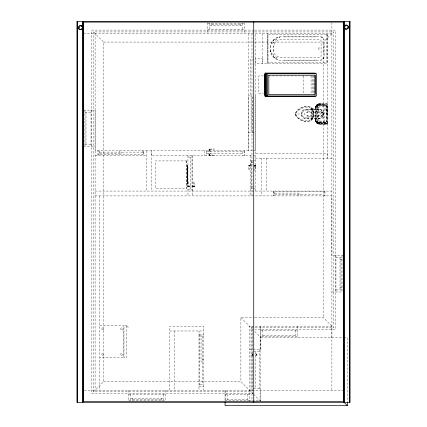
<?xml version="1.0" encoding="UTF-8"?>
<svg xmlns="http://www.w3.org/2000/svg" width="427" height="427" viewBox="0 0 427 427"><rect width="100%" height="100%" fill="white"/><g stroke="black" fill="none" stroke-linecap="round" stroke-linejoin="round"><path stroke-width="0.32" stroke-dasharray="2.13 1.6" d="M95.104 33.536L95.104 150.71L255.282 150.71L255.282 33.536M98.018 155.545L98.018 150.71L98.018 154.766L143.68 154.766L143.68 150.71L143.68 155.545M169.797 390.166L169.797 326.148L203.828 326.148L203.828 390.166M187.362 172.06L187.394 170.981L187.368 171.419M187.624 182.735L187.613 170.763M244.367 150.71L244.367 155.545L244.367 151.484L204.773 151.484M248.423 33.536L248.423 150.71L248.423 95.894L250.585 95.894L250.585 59.342L253.12 59.342M251.978 326.148L251.978 400.958M251.978 195.897L251.978 33.536M254.775 331.491L260.854 337.576L260.854 349.558L249.432 349.558M260.854 400.958L260.854 326.148L260.854 336.295L297.384 336.295M262.552 33.536L262.552 63.495L262.552 58.777L255.282 58.777L255.282 63.495L327.183 63.495L327.183 33.536L327.183 158.187L327.183 153.352L255.282 153.352M273.184 191.061L273.184 195.897L273.184 191.835L324.92 191.835L324.92 195.897L324.92 191.061M326.986 108.1L326.991 104.039M331.896 337.576L331.896 326.148L249.432 326.148L249.432 400.83L260.854 400.83M331.896 390.166L331.896 22.743M187.624 166.514L187.613 171.691M187.517 179.868L187.522 178.961M187.602 167.624L187.522 166.631M323.805 52.686L323.805 43.719M187.624 179.361L187.618 180.936M327.183 122.33L327.173 124.076C322.892 124.641 314.272 125.458 315.564 118.551M187.368 177.829L187.394 178.267L187.384 176.741M187.512 176.095L187.528 175.001M187.506 172.07L187.522 171.035M317.357 107.625L317.362 107.044M325.337 110.326L325.395 105.64L319.348 105.64M187.384 178.47L187.394 179.399L187.384 178.326L187.378 178.609M187.506 174.04L187.517 173.079M187.325 174.771L187.336 174.184L187.336 175.065L187.325 174.478M186.861 165.398L187.683 165.671L187.72 185.9L188.222 186.764L189.919 186.898M187.384 170.779L187.394 169.85L187.362 170.384M187.384 172.508L187.384 171.19M187.357 180.979L187.384 179.586M187.506 170.127L187.528 169.284M315.943 107.625L315.959 106.883M187.528 183.557L187.538 183.135M189.919 186.097C187.8 186.145 188.243 186.364 187.853 186.396M208.936 153.581L208.936 154.777L209.438 155.642C210.762 154.787 208.878 155.674 209.39 155.161C210.49 154.622 209.07 156.026 209.39 155.161L209.737 153.581M255.383 165.585C254.284 165.495 254.871 166.824 254.716 170.277L255.517 170.277L255.517 166.087L254.583 165.105M187.384 169.663L187.357 168.462M192.331 186.097C194.466 185.926 193.997 186.572 194.397 186.396L193.532 186.898L192.331 186.898M208.936 151.163L208.936 149.968L209.438 149.103C210.767 149.952 208.872 149.082 209.39 149.583C209.39 149.765 209.838 148.511 209.737 151.163M250.905 165.084L249.704 165.084L248.84 165.585C249.24 165.414 248.77 166.055 250.905 165.884M187.506 168.489L187.538 167.667M187.378 167.976L187.378 168.142M187.362 173.912L187.394 172.738M187.384 174.862L187.384 174.387M187.683 165.671L187.394 167.587L187.517 167.192M187.394 173.213L187.394 174.152M187.384 178.059L187.394 177.392M315.783 121.119L315.756 120.809C315.9 122.378 317.277 123.755 318.846 123.899C312.671 122.33 317.32 113.294 315.82 109.381M187.394 175.097L187.394 176.041M187.378 177.248L187.394 176.949M315.783 106.819L315.756 107.129C315.9 105.56 317.277 104.183 318.846 104.039C317.106 104.183 315.628 105.875 315.724 107.625C315.617 104.161 319.791 103.393 322.444 104.049M187.362 180.247L187.384 179.804L187.394 180.648M187.394 180.936L187.362 181.235M252.981 355.264C251.273 355.152 252.789 355.536 252.538 354.383M187.394 168.601L187.384 169.444L187.378 168.964M188.222 186.764L188.718 186.599L188.718 186.882L188.52 181.705L187.72 181.705M255.015 165.222L254.519 165.687L255.293 165.495L254.679 165.788L254.519 165.201M209.935 155.097L209.561 155.674L214.13 155.775L214.13 154.98L209.774 155.07L209.337 154.777L209.07 155.279M321.104 103.846C318.601 103.281 315.516 104.818 315.58 107.625L315.564 120.307L315.857 121.444M315.75 106.456L315.58 107.625L315.857 106.494M194.029 186.764L193.532 186.599L193.532 186.882L193.73 181.705L194.531 181.705L194.397 186.396M249.208 165.222L249.704 165.382L249.704 165.1L249.507 170.277L248.706 170.277L248.808 165.708L249.389 166.087M301.2 113.966C301.206 111.447 303.383 109.269 305.903 109.264L318.841 109.264L321.189 109.894L322.913 111.618L323.543 113.966L322.913 116.32L321.189 118.044L318.841 118.674L305.903 118.674C303.426 118.765 300.939 116.208 301.334 113.966C301.345 116.416 303.458 118.525 305.903 118.535L318.836 118.535L321.12 117.921L322.791 116.251L323.404 113.966L322.791 111.687L321.12 110.011L318.841 109.403L305.903 109.403C303.458 109.408 301.345 111.522 301.334 113.966M313.514 112.952C313.781 101.909 295.879 106.371 295.249 114.473C297.491 121.668 313.642 125.725 313.514 114.98M316.556 107.625C317.122 103.051 323.276 105.352 326.196 104.839L326.196 123.099C323.276 122.586 317.122 124.881 316.556 120.307L316.556 107.625L317.09 107.198M187.522 182.617L187.602 181.624M188.579 186.039L188.339 186.45L188.718 186.498L188.424 186.06L188.131 186.674M209.438 155.642L209.935 155.775L209.556 155.327C210.089 154.371 208.728 155.407 209.443 154.777M255.111 165.313L254.77 166.087L254.898 165.537L255.293 165.495M316.946 107.625L317.651 105.933M187.677 183.37L187.528 183.818L186.861 183.85M188.718 186.215L188.456 186.54C188.739 185.457 186.823 187.645 188.424 186.06M248.84 165.585L248.706 166.087L249.704 165.831L249.469 165.286L249.704 165.687C248.242 165.078 250.27 166.546 248.936 165.495M318.585 107.625L319.348 106.867L324.168 106.867L324.168 121.071L319.348 121.071L318.686 120.692L318.585 107.625L319.348 106.867M317.346 107.316L317.731 106.43M317.651 120.307L317.667 120.745M321.104 124.092L318.211 123.798M323.623 57.143L322.924 58.643M187.683 183.578L187.394 167.4M315.702 106.729L315.985 105.923M295.5 113.507C297.603 107.652 309.676 103.099 312.756 110.139A13.947 13.947 0 0 1 312.756 117.793C309.682 124.978 296.242 120.2 295.5 113.507L295.249 113.459M311.849 118.839C316.791 105.272 304.627 104.434 296.882 111.634C293.071 118.492 307.92 123.734 311.849 118.839L311.849 116.833M271.348 43.906C272.607 40.335 275.959 37.571 279.744 37.122L278.943 37.144L281.233 36.994M209.438 149.103L214.13 148.97L214.13 149.765L209.774 149.674L209.337 149.968L209.07 149.466M319.348 122.709L318.43 122.522L319.033 122.309M187.384 181.833L187.517 182.057M321.782 112.595L322.113 111.911L323.346 113.459L322.604 113.63L322.31 114.916L321.12 115.487L305.903 115.487L305.14 115.285L304.382 113.966L305.14 112.648L305.903 112.445L321.12 112.445L322.31 113.016L322.604 113.63M308.187 116.251L308.187 118.535L307.424 117.772L307.424 115.487L308.187 116.251L321.12 116.251L322.908 115.391L323.346 114.473L322.604 114.308M316.588 105.261L317.192 104.658M316.327 105.592L315.996 106.19M256.216 354.383C256.205 355.558 257.396 355.333 255.266 355.264M209.347 155.551L209.294 155.044L209.721 154.777M254.812 165.922L255.116 165.5M209.347 149.194L209.54 149.968L209.235 149.968C208.301 149.525 210.111 150.256 209.556 149.418L209.935 148.98L209.935 149.37L209.657 149.22L209.935 149.647M187.821 186.273L187.773 185.9L188.12 185.9L187.821 186.273L188.12 185.9M255.415 165.708L255.223 166.087L255.501 166.087L255.116 166.087L255.415 165.708L255.116 166.087M187.394 167.336L186.861 167.437M316.236 105.923L316.781 105.058M317.197 106.579L317.448 106.158M256.237 354.314L256.787 353.999L255.266 353.999M254.519 165.831L254.78 165.446L254.519 165.767M317.192 123.275L316.38 122.464M188.483 186.695L188.718 186.391M254.519 165.591L254.775 165.153M316.556 105.384L318.601 104.241L326.703 104.327L326.703 123.606L319.348 123.606A3.299 3.299 0 0 1 316.049 120.307L316.049 107.625A3.299 3.299 0 0 1 319.348 104.327M272.629 41.211L274.903 38.884M311.315 107.673L311.315 120.265M322.716 59.027L323.399 58.302M209.774 155.07L209.166 155.369M256.419 354.116L256.168 354.762M254.775 42.081L323.351 42.081L333.498 31.934L333.498 327.749L251.028 327.749L251.028 391.767L93.502 391.767L93.502 31.934L254.166 31.934M307.424 110.161L308.187 109.403L308.187 111.687L307.424 112.445L307.424 110.161C300.725 108.474 300.725 119.464 307.424 117.772M324.766 106.264L327.183 103.846L318.211 104.14M317.373 122.282L317.859 121.796M93.502 391.767L103.649 381.621L103.649 42.081L93.502 31.934M188.382 186.236L187.944 186.487M209.62 154.777L209.139 155.017M317.95 106.163L318.227 105.939M322.31 113.016L322.908 112.547M209.561 155.674L209.935 155.375M317.907 104.273L317.314 104.61M318.371 105.282L316.999 106.654L316.663 106.515L318.232 104.941L318.542 105.682M188.403 185.9L188.168 186.279M254.834 166.087L255.068 165.703M316.866 105.143L318.601 104.241M317.101 104.759L316.38 105.469M312.276 108.81L323.207 109.915L323.655 110.417L323.436 117.937L312.276 119.122M194.306 186.487C193.228 185.606 193.991 186.61 194.082 186.279L194.477 185.9L194.13 185.9L194.28 186.177L193.847 185.9M209.62 149.968L209.294 149.706L209.774 149.674M317.4 121.113L316.663 121.423L318.232 122.992L318.371 122.656L316.999 121.279M193.532 186.215L193.767 186.695L193.532 186.097L193.826 186.06M249.411 165.922L249.704 165.884L249.443 165.446L249.704 165.767M317.64 104.268L318.451 103.985M320.832 59.929L321.755 59.62M318.542 105.336L318.969 105.239M318.179 104.033L327.119 103.91L327.119 124.022L321.979 124.022M318.537 104.065L325.177 104.097M318.91 105.944L319.348 105.933L318.996 105.821L319.348 105.522L325.507 105.522M207.842 23.389L244.367 23.389M211.899 24.403L240.305 24.403M209.87 25.417L242.339 25.417M207.842 29.474L244.367 29.474M254.113 30.098L91.666 30.098L91.666 393.603L252.864 393.603L252.864 329.585M254.775 30.098L335.334 30.098L335.334 329.585L254.86 329.585M254.834 31.934L333.498 31.934M83.676 33.536L331.896 33.536M284.313 36.914L316.999 36.914M103.649 42.081L254.113 42.081M284.313 60.116L316.999 60.116M263.422 75.915L258.751 75.915L258.751 93.673L263.422 93.673M268.519 75.915L313.514 75.915L313.514 93.673M319.348 105.288L325.742 105.288M83.676 110.123L95.104 110.123L95.104 390.166M308.187 111.687L322.113 111.911M84.957 112.162L91.042 112.162M297.715 113.966L299.722 113.966M324.963 121.871L319.348 121.871L319.348 122.416L325.507 122.416M325.395 122.298L318.761 122.293M318.921 122.565L325.742 122.645M319.348 122.848L325.945 122.848M326.81 123.713C323.49 123.424 316.033 125.842 315.713 120.307M327.071 123.979L318.179 123.905M248.423 132.445L255.282 132.445M84.957 144.614L91.042 144.614M83.676 146.653L95.104 146.653M99.539 152.108L142.159 152.108M206.294 153.261L242.846 153.261M99.539 153.506L121.86 153.506L121.86 152.108M95.104 155.545L146.594 155.545M255.282 155.545L151.43 155.545L151.43 150.71L151.43 191.061M187.955 157.067L192.011 157.067M255.282 158.187L331.896 158.187M250.452 160.92L252.965 160.92M253.473 160.92L255.282 160.92M251.225 162.441L254.124 162.441M251.225 164.187L250.905 164.187L250.905 166.583L251.225 166.583M186.861 181.817L187.394 181.913M190.239 185.398L189.919 185.398L189.919 187.795L190.239 187.795M192.011 185.398L192.331 185.398L192.331 187.795L192.011 187.795M251.225 186.807L254.124 186.807M250.452 188.328L252.965 188.328M253.473 188.328L255.282 188.328M187.955 189.54L192.011 189.54M95.104 191.061L331.896 191.061M274.705 193.1L300.069 193.1L300.069 194.498M274.705 194.498L323.399 194.498M95.104 195.897L331.896 195.897L331.896 255.447L343.324 255.447M335.958 257.476L342.043 257.476M340.015 259.504L342.043 259.504M340.015 287.915L342.043 287.915M335.958 289.944L342.043 289.944M331.896 291.972L343.324 291.972M253.142 393.875L240.881 381.621L240.881 317.603L254.182 317.603M254.85 317.603L323.351 317.603L333.498 327.749M99.817 325.593L123.483 325.593L123.483 357.548L99.817 357.548M126.776 326.831L128.015 326.831L128.015 328.069L126.776 328.069M260.854 330.21L297.384 330.21M169.797 330.984L203.828 330.984M198.998 334.426L203.828 334.426M262.893 335.28L295.345 335.28M199.772 335.948L203.828 335.948M260.854 336.818L260.096 336.818L260.096 349.558M260.854 337.576L343.324 337.576M343.9 337.576L347.381 337.576L347.381 401.684M253.489 351.586L259.563 351.586M253.489 353.999L251.967 353.999L252.517 354.314M202.435 359.283L203.828 359.283M202.435 361.311L201.032 361.311L201.032 335.948M103.649 381.621L240.881 381.621M199.772 384.642L203.828 384.642M198.998 386.163L203.828 386.163M253.489 388.138L259.563 388.138M84.311 390.166L343.324 390.166M128.724 394.228L165.254 394.228M225.082 394.228L249.432 394.228M130.758 398.284L163.226 398.284M132.786 399.298L161.192 399.298M227.116 399.298L247.393 399.298M128.724 400.312L165.254 400.312M225.082 400.312L249.432 400.312M323.933 123.889L326.991 123.894M318.601 123.697L319.348 123.713M209.166 149.375L209.556 149.418M318.537 123.873L319.348 123.931M320.832 37.096L322.337 37.795M317.64 123.67L318.451 123.953M277.641 59.412C274.07 58.152 271.305 54.8 270.857 51.016L270.878 51.816L270.723 49.527M317.133 106.707L317.442 106.947M319.348 121.071L318.585 120.307M316.983 123.067L316.482 122.554M317.314 123.328L317.907 123.659M318.152 121.925L318.67 122.213M316.781 122.875L317.645 123.419M317.88 122.207L318.296 122.458M317.651 122.005L318.43 122.522M209.139 149.728L209.443 149.968M209.561 149.071L209.935 149.37M322.31 114.916L322.908 115.391M317.101 123.099L316.268 122.015L315.943 120.307M274.945 58.125L272.618 55.857M321.99 37.32L322.716 37.998M249.112 165.5L249.565 165.943M209.598 149.626L209.342 149.381L209.796 149.824M193.671 186.039L194.125 186.482M317.373 105.656L317.859 106.136M324.766 121.668L327.183 124.092L327.183 103.846M240.881 317.603L252.992 329.713M253.606 394.34L260.096 400.83L260.096 390.166M252.336 354.116L252.587 354.762M249.117 165.313L249.368 165.745M193.869 186.236L194.12 186.674M317.661 121.428L317.88 121.706M248.808 165.708L249.106 166.087M194.13 185.9L194.429 186.273M249.469 165.286L249.704 165.591M193.532 186.391L193.767 186.695M315.996 121.748L316.327 122.341M316.866 122.789L315.959 121.054M321.782 115.338L322.113 116.027M315.702 121.204L315.985 122.015M323.314 38.958L323.623 39.887M316.957 120.686L317.058 121.113M315.58 120.307L315.75 121.476M187.378 170.352L187.384 170.928L187.378 170.64M187.378 172.001L187.394 172.3M187.394 176.511L187.362 175.337M187.362 177.189L187.384 177.627M187.506 180.765L187.538 181.582M187.528 165.692L187.538 166.119M187.506 179.121L187.528 179.964M187.506 175.209L187.517 176.17M187.506 177.184L187.522 178.219M187.618 168.313L187.624 169.887M187.512 173.159L187.528 174.253M187.613 177.563L187.624 178.481M187.517 169.38L187.522 170.288M342.043 255.447L342.043 291.972M341.029 259.504L341.029 287.915M340.015 257.476L340.015 289.944M335.958 255.447L335.958 291.972M326.933 105.853L326.933 122.079M323.351 42.081L323.351 317.603M321.12 111.687L321.12 116.251M319.348 122.645L319.348 123.099M318.841 109.264L318.841 112.445L319.599 112.648L320.362 113.966L319.599 115.285L318.841 115.487L318.841 118.674M315.633 107.625L315.633 120.307M314.181 75.819L314.181 93.107M313.514 112.445L313.514 115.487M312.644 75.472L312.644 93.454M312.495 108.682L312.495 119.256M311.849 109.093L311.849 111.105M311.715 112.445L311.715 115.487M311.086 75.915L311.086 93.673M303.752 75.915L303.752 93.673M298.041 194.498L298.041 195.897M297.384 326.148L297.384 337.576M295.345 330.21L295.345 336.295M274.705 191.835L274.705 195.897M266.208 158.187L266.208 191.061M262.893 330.21L262.893 336.295M261.377 158.187L261.377 195.897M259.563 349.558L259.563 390.166M255.282 95.894L255.282 191.061M255.266 351.586L255.266 388.138M252.613 132.445L252.613 95.894L251.092 95.894L251.092 132.445M251.225 160.92L251.225 188.328M250.452 155.545L250.452 195.897M247.393 394.228L247.393 400.312M244.367 22.743L244.367 33.536M242.846 151.484L242.846 155.545M242.339 23.389L242.339 29.474M240.305 23.389L240.305 25.417M227.116 394.228L227.116 400.312M211.899 23.389L211.899 25.417M210.436 151.484L210.436 151.163L208.04 151.163L208.04 151.484M210.436 153.261L210.436 153.581L208.04 153.581L208.04 153.261M209.87 23.389L209.87 29.474M207.842 22.743L207.842 33.536M206.294 151.484L206.294 155.545M204.773 150.71L204.773 155.545M202.435 335.948L202.435 384.642M199.772 334.426L199.772 386.163M198.998 330.984L198.998 390.166M192.79 155.545L192.79 195.897M192.011 155.545L192.011 191.061M190.239 157.067L190.239 189.54M187.955 155.545L187.955 195.897M187.282 165.398L187.282 183.85M186.743 160.926L186.743 188.328M174.632 330.984L174.632 390.166M165.254 390.166L165.254 400.958M163.226 394.228L163.226 400.312M161.192 398.284L161.192 400.312M146.594 150.71L146.594 191.061M142.159 150.71L142.159 154.766M132.786 398.284L132.786 400.312M130.758 394.228L130.758 400.312M128.724 390.166L128.724 400.958M119.832 150.71L119.832 152.108M99.817 195.897L99.817 390.166M99.539 150.71L99.539 154.766M91.042 110.123L91.042 146.653M85.971 112.162L85.971 144.614M84.957 110.123L84.957 146.653M273.371 49.527A7.862 7.862 0 0 0 281.233 57.389L320.085 57.389L321.083 56.391L321.083 40.634L320.581 39.77L281.233 39.636A7.862 7.862 0 0 0 273.371 47.498M270.312 49.527A10.921 10.921 0 0 0 281.233 60.447L320.085 60.447A4.056 4.056 0 0 0 324.141 56.391L324.141 40.634A4.056 4.056 0 0 0 320.085 36.578L281.233 36.578A10.921 10.921 0 0 0 270.312 47.498M273.568 51.277A16.899 16.899 0 0 1 273.568 45.748M270.521 51.656A21.249 21.249 0 0 1 270.521 45.369M313.007 110.075A14.203 14.203 0 0 1 313.007 117.857M295.986 115.76A3.373 3.373 0 0 1 295.986 112.173M225.082 390.166L225.082 400.958L225.082 390.166M267.265 33.536L267.265 63.495L267.265 33.536M327.071 108.997L327.071 114.036L327.071 108.997M317.784 107.625L317.784 120.307L317.784 107.625M79.689 27.098L79.689 28.145A2.028 2.028 0 0 1 79.689 27.098M347.381 27.141L347.311 27.67A2.028 2.028 0 0 0 347.311 26.618L347.381 27.141M318.622 47.957C318.275 51.48 321.974 46.837 318.622 47.957M273.323 42.551L272.784 43.431L273.899 41.654L273.323 42.551M256.44 354.1L256.44 354.1A0.635 0.635 0 0 0 256.472 355.179A0.635 0.635 0 0 0 257.422 354.634A0.635 0.635 0 0 0 256.472 354.084M276.28 39.594L275.383 40.165L277.16 39.049L276.28 39.594M326.425 34.293L268.028 34.293L268.028 62.732L326.425 62.732L326.425 34.293M186.861 160.926L155.423 160.926L155.423 188.328L186.861 188.328L186.861 160.926M126.776 325.593L123.99 325.593L123.99 357.548L126.776 357.548L126.776 325.593M277.16 57.976L275.383 56.86L277.16 57.976M273.899 55.377L272.784 53.594L273.899 55.377M121.199 329.767A1.014 1.014 0 0 0 122.72 328.886A1.014 1.014 0 0 0 121.199 328.011A1.014 1.014 0 0 0 121.199 329.767M102.352 329.767A1.014 1.014 0 0 0 103.873 328.886A1.014 1.014 0 0 0 102.352 328.011A1.014 1.014 0 0 0 102.352 329.767M102.352 355.131A1.014 1.014 0 0 0 103.873 354.25A1.014 1.014 0 0 0 102.352 353.369A1.014 1.014 0 0 0 102.352 355.131M121.199 355.131A1.014 1.014 0 0 0 122.72 354.25A1.014 1.014 0 0 0 121.199 353.369A1.014 1.014 0 0 0 121.199 355.131M251.652 355.179A0.635 0.635 0 0 0 252.603 354.634A0.635 0.635 0 0 0 251.652 354.084A0.635 0.635 0 0 0 251.652 355.179"/><path stroke-width="0.64" d="M253.729 21.35L253.729 402.351M343.324 402.351L343.324 21.35M78.563 27.269L79.491 25.876L80.527 25.625M348.437 27.499C343.415 34.075 343.703 20.213 348.437 26.789M315.035 73.636L315.147 73.054L265.119 73.054L265.119 96.539L315.147 96.539L315.035 95.958M265.231 96.331L266.026 95.958L316.487 95.958L316.487 73.636L266.026 73.636L265.119 73.054L265.231 96.331L315.147 96.539M78.968 26.319C77.271 34.555 87.615 25.156 79.491 25.876M82.08 28.924L82.427 26.912L80.89 25.625L81.557 25.876M346.11 29.137L348.032 28.444L348.373 26.431M345.443 25.396L346.11 25.145L344.573 26.431L344.573 27.851M347.509 28.892L348.032 28.444M80.89 29.618L81.557 29.367M343.324 22.108L83.676 22.108L83.676 401.593L343.324 401.593M268.7 75.157L315.153 75.157L315.153 94.436L268.7 94.436M347.381 402.346L347.381 405.65L225.082 405.65L225.082 402.17M345.774 29.015L344.92 28.444M78.563 27.974L78.968 28.924L80.159 29.618M346.841 25.145L348.032 25.839M78.968 28.924L79.491 29.367M343.772 402.042L347.381 405.65M349.473 21.35L349.473 402.351M349.355 21.35L349.355 402.351M344.199 21.35L344.199 402.351M344.082 21.35L344.082 402.351M315.03 75.157L315.03 94.436M268.818 75.157L268.818 94.436M267.483 73.636L267.483 95.958M266.213 73.887L266.213 95.701M266.026 73.636L266.026 95.958M264.532 74.143L264.532 95.451M82.918 21.35L82.918 402.351M82.801 21.35L82.801 402.351M77.645 21.35L77.645 402.351M77.527 21.35L77.527 402.351M350.076 21.35L76.924 21.35L76.924 402.351L350.076 402.351L350.076 21.35"/></g></svg>
